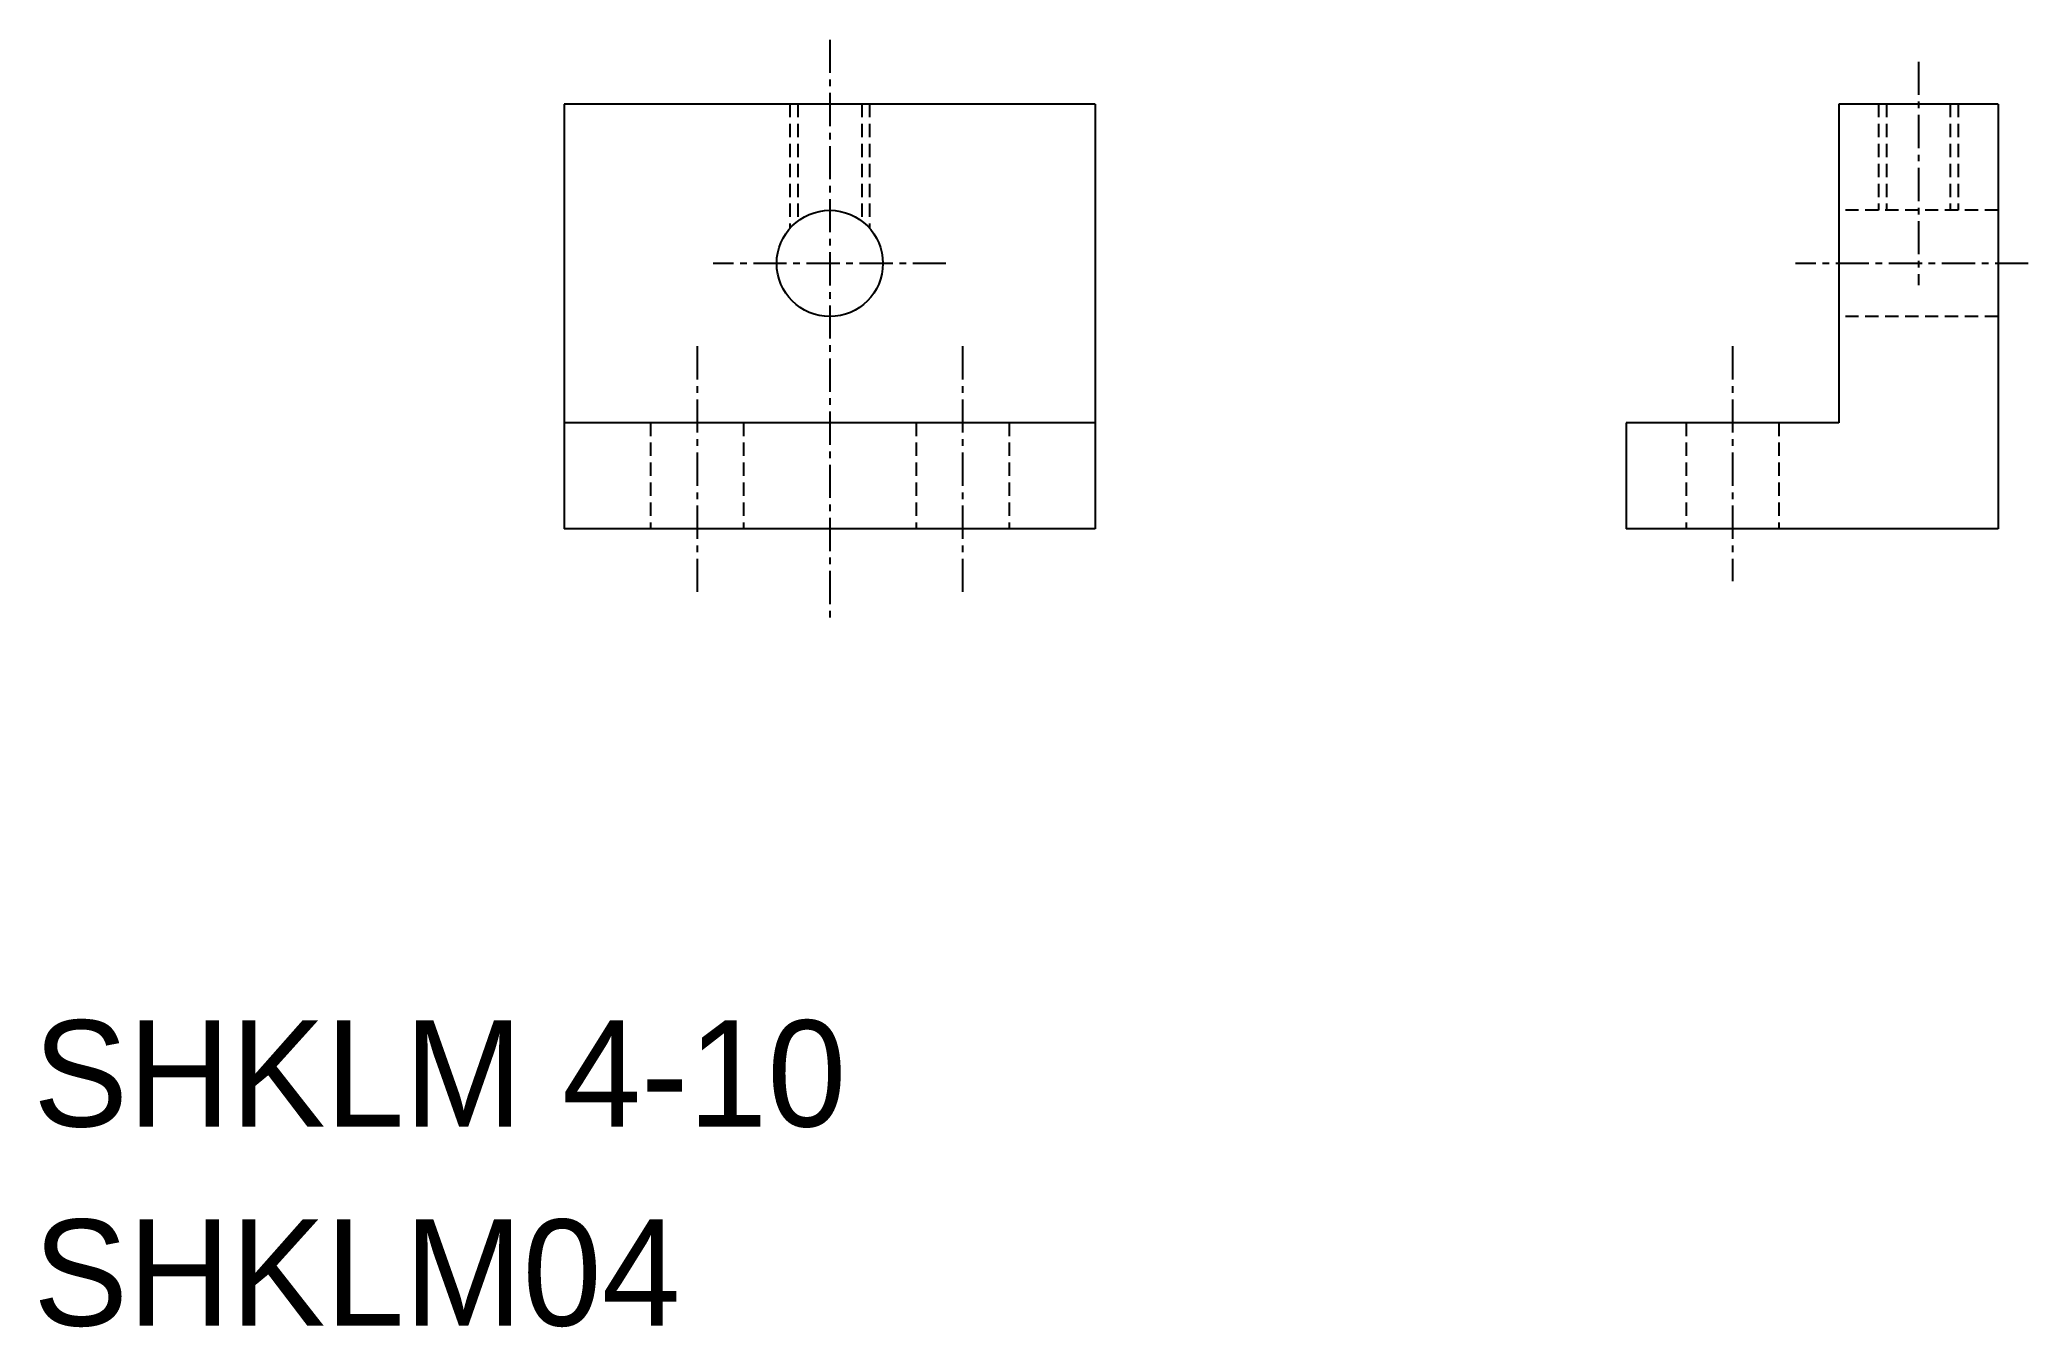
# Model space of a CAD drawing. Extents: x 10.2 to 85.1, y 9.9 to 58.4.
import ezdxf

# ---------------------------------------------------------------- set-up
doc = ezdxf.new("R2010")
doc.units = 0
doc.linetypes.add('CENTER', pattern=[2, 1.25, -0.25, 0.25, -0.25])
doc.linetypes.add('DASHED', pattern=[0.75, 0.5, -0.25])
doc.layers.get('0').update_dxf_attribs({"linetype": 'CONTINUOUS'})
doc.layers.add('CENTER', color=1, linetype='CENTER')

msp = doc.modelspace()

# ---------------------------------------------------------------- linework, layer by layer
at = {"color": 7, "linetype": 'CONTINUOUS'}
for p, q in [((30, 56), (30, 40)), ((50, 56), (30, 56)), ((50, 56), (50, 40)), ((78, 56), (78, 44)), ((84, 56), (78, 56)), ((84, 56), (84, 40)), ((50, 44), (30, 44)), ((70, 44), (70, 40)), ((78, 44), (70, 44)), ((50, 40), (30, 40)), ((40, 40), (40, 40)), ((45, 40), (45, 40)), ((84, 40), (70, 40))]:
    msp.add_line(p, q, dxfattribs=at)
at = {"color": 3, "linetype": 'DASHED'}
for p, q in [((38.5, 56), (38.5, 51.323)), ((38.8, 56), (38.8, 51.6)), ((41.2, 56), (41.2, 51.6)), ((41.5, 56), (41.5, 51.323)), ((79.5, 56), (79.5, 52)), ((79.8, 56), (79.8, 52)), ((82.2, 56), (82.2, 52)), ((82.5, 56), (82.5, 52)), ((84, 52), (78, 52)), ((84, 48), (78, 48)), ((33.25, 44), (33.25, 40)), ((36.75, 44), (36.75, 40)), ((43.25, 44), (43.25, 40)), ((46.75, 44), (46.75, 40)), ((72.25, 44), (72.25, 40)), ((75.75, 44), (75.75, 40))]:
    msp.add_line(p, q, dxfattribs=at)
at = {"color": 7, "linetype": 'CONTINUOUS'}
msp.add_circle((40, 50), 2, dxfattribs=at)
at = {"layer": 'CENTER', "color": 1, "linetype": 'CENTER'}
for p, q in [((40, 58.42), (40, 36.554)), ((81, 57.594), (81, 49.181)), ((44.371, 50), (35.601, 50)), ((85.138, 50), (76.368, 50)), ((35, 46.878), (35, 37.492)), ((45, 46.878), (45, 37.492)), ((74, 46.878), (74, 38.04))]:
    msp.add_line(p, q, dxfattribs=at)

# ---------------------------------------------------------------- texts
at = {"color": 7, "linetype": 'CONTINUOUS'}
for s, p in [('SHKLM 4-10', (10, 17.5)), ('SHKLM04', (10, 10))]:
    msp.add_text(s, height=4, dxfattribs=at).set_placement(p)

doc.saveas('drawing.dxf')
